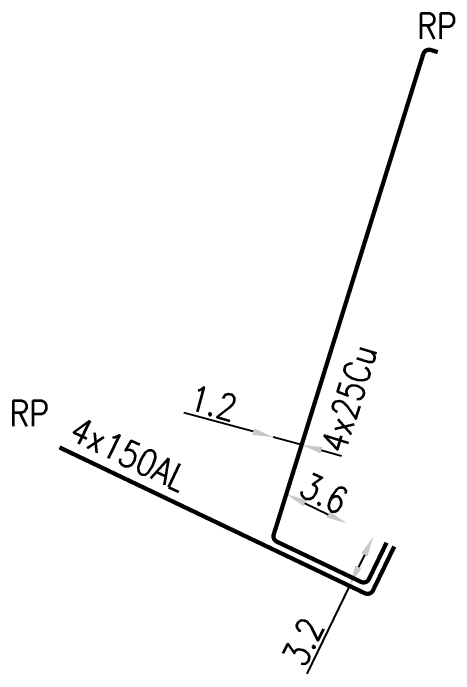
# Model space of a CAD drawing. Header units: millimetres. Extents: x 133000 to 134024, y 130998 to 131967.
# Drawn here: x 133464.29 to 133489.92, y 131490.08 to 131528.51 of the extents above; entities that cross this region are included whole.
import ezdxf

# ---------------------------------------------------------------- set-up
doc = ezdxf.new("R2010")
doc.units = ezdxf.units.MM
doc.header["$PDMODE"] = 34
doc.linetypes.add('B_ST_CU', pattern=[2000, 1000, 1000])
doc.layers.get('DEFPOINTS').update_dxf_attribs({"linetype": 'CONTINUOUS'})
doc.layers.add('B_110', color=1, linetype='CONTINUOUS')
doc.styles.get("Standard").update_dxf_attribs({"font": 'romans.shx', "width": 0.85})
doc.dimstyles.get("Standard").update_dxf_attribs({"dimtxt": 1.5, "dimasz": 1.2, "dimexe": 0.625, "dimexo": 0.625, "dimgap": 0.25, "dimtad": 1, "dimdec": 1, "dimzin": 0, "dimdsep": 46, "dimtxsty": 'Standard', "dimcen": -0.5, "dimadec": 0, "dimazin": 0, "dimtfac": 1, "dimtdec": 1, "dimtmove": 0, "dimatfit": 3, "dimfxl": 0, "dimtolj": 1, "dimtzin": 0, "dimarcsym": 0})

# ---------------------------------------------------------------- blocks, each defined once
blk = doc.blocks.new('*D31')
at = {"layer": 'B_110', "color": 0, "linetype": 'Continuous', "lineweight": -2, "transparency": 16777216}
blk.add_line((133481.254, 131500.012), (133482.615, 131499.352), dxfattribs=at)
at = {"layer": 'B_110', "color": 0, "linetype": 'Continuous', "transparency": 16777216}
for points in [[(133481.341, 131500.192), (133481.167, 131499.832), (133480.174, 131500.536)], [(133482.702, 131499.532), (133482.528, 131499.172), (133483.695, 131498.829)]]:
    blk.add_solid(points, dxfattribs=at)
at = {"layer": 'DEFPOINTS', "color": 0, "linetype": 'Continuous', "transparency": 16777216}
for p in [(133480.174, 131500.536), (133483.695, 131498.829), (133483.695, 131498.829)]:
    blk.add_point(p, dxfattribs=at)
at = {"layer": 'B_110', "color": 0, "linetype": 'Continuous', "transparency": 16777216, "insert": (133482.371, 131500.582), "char_height": 1.5, "attachment_point": 5, "rotation": 334.1333}
blk.add_mtext('\\A1;3.6', dxfattribs=at)
blk = doc.blocks.new('*D30')
at = {"layer": 'B_110', "color": 0, "linetype": 'Continuous', "lineweight": -2, "transparency": 16777216}
for p, q in [((133478.256, 131504.167), (133474.214, 131505.268)), ((133481.066, 131503.401), (133479.414, 131503.851)), ((133482.224, 131503.086), (133483.382, 131502.77))]:
    blk.add_line(p, q, dxfattribs=at)
at = {"layer": 'B_110', "color": 0, "linetype": 'Continuous', "transparency": 16777216}
for points in [[(133478.309, 131504.36), (133478.204, 131503.974), (133479.414, 131503.851)], [(133482.277, 131503.279), (133482.172, 131502.893), (133481.066, 131503.401)]]:
    blk.add_solid(points, dxfattribs=at)
at = {"layer": 'DEFPOINTS', "color": 0, "linetype": 'Continuous', "transparency": 16777216}
for p in [(133479.414, 131503.851), (133479.414, 131503.851), (133481.066, 131503.401)]:
    blk.add_point(p, dxfattribs=at)
at = {"layer": 'B_110', "color": 0, "linetype": 'Continuous', "transparency": 16777216, "insert": (133475.919, 131505.84), "char_height": 1.5, "attachment_point": 5, "rotation": 344.7625}
blk.add_mtext('\\A1;1.2', dxfattribs=at)
blk = doc.blocks.new('*D29')
at = {"layer": 'B_110', "color": 0, "linetype": 'Continuous', "lineweight": -2, "transparency": 16777216}
for p, q in [((133484.714, 131497.001), (133484.365, 131496.281)), ((133483.842, 131495.201), (133481.359, 131490.08))]:
    blk.add_line(p, q, dxfattribs=at)
at = {"layer": 'B_110', "color": 0, "linetype": 'Continuous', "transparency": 16777216}
for points in [[(133484.534, 131497.088), (133484.894, 131496.914), (133485.238, 131498.081)], [(133484.185, 131496.368), (133484.545, 131496.194), (133483.842, 131495.201)]]:
    blk.add_solid(points, dxfattribs=at)
at = {"layer": 'DEFPOINTS', "color": 0, "linetype": 'Continuous', "transparency": 16777216}
for p in [(133485.238, 131498.081), (133485.238, 131498.081), (133483.842, 131495.201)]:
    blk.add_point(p, dxfattribs=at)
at = {"layer": 'B_110', "color": 0, "linetype": 'Continuous', "transparency": 16777216, "insert": (133481.151, 131491.943), "char_height": 1.5, "attachment_point": 5, "rotation": 64.1333}
blk.add_mtext('\\A1;3.2', dxfattribs=at)

msp = doc.modelspace()

# ---------------------------------------------------------------- linework, layer by layer
at = {"layer": 'B_110', "linetype": 'B_ST_CU', "const_width": 0.25, "flags": 128}
for points in [[(133486.007, 131497.707), (133484.982, 131495.593, -0.412497), (133484.516, 131495.43), (133479.626, 131497.765, -0.372693), (133479.443, 131498.185), (133482.456, 131507.864), (133488.145, 131526.141, -0.414214), (133488.583, 131526.371), (133488.983, 131526.247)], [(133466.98, 131503.251), (133484.749, 131494.764, 0.412497), (133485.215, 131494.927), (133486.457, 131497.489)]]:
    msp.add_lwpolyline(points, format="xyb", dxfattribs=at)

# ---------------------------------------------------------------- texts
at = {"layer": 'B_110', "linetype": 'Continuous', "width": 0.85}
for p in [(133487.786, 131527.013), (133464.069, 131504.48)]:
    msp.add_text('RP', height=1.5, dxfattribs=at).set_placement(p)
for s, rotation, p in [('4x25Cu', 72.709, (133483.577, 131502.831)), ('4x150AL', 334.4693, (133467.449, 131503.743))]:
    msp.add_text(s, height=1.5, rotation=rotation, dxfattribs=at).set_placement(p)

# ---------------------------------------------------------------- dimensions: what is measured, and where the dimension line sits
at = {"layer": 'B_110', "linetype": 'Continuous'}
for base, p1, p2, angle, text, picture, middle in [((133479.414, 131503.851), (133481.066, 131503.401), (133479.414, 131503.851), 344.7625, '1.2', '*D30', (133475.656, 131504.875)), ((133483.695, 131498.829), (133480.174, 131500.536), (133483.695, 131498.829), 154.1333, '3.6', '*D31', (133481.935, 131499.682))]:
    dim = msp.add_linear_dim(base=base, p1=p1, p2=p2, angle=angle, text=text, dimstyle='Standard', override={"dimfxl": 1.25}, dxfattribs=at)
    dim.commit()
    dim.dimension.update_dxf_attribs({"geometry": picture, "text_midpoint": middle, "dimtype": 160})
dim = msp.add_linear_dim(base=(133485.238, 131498.081), p1=(133483.842, 131495.201), p2=(133485.238, 131498.081), angle=244.1333, dimstyle='Standard', override={"dimfxl": 1.25}, dxfattribs=at)
dim.commit()
dim.dimension.update_dxf_attribs({"geometry": '*D29', "text_midpoint": (133482.051, 131491.507), "dimtype": 160})

doc.saveas('drawing.dxf')
